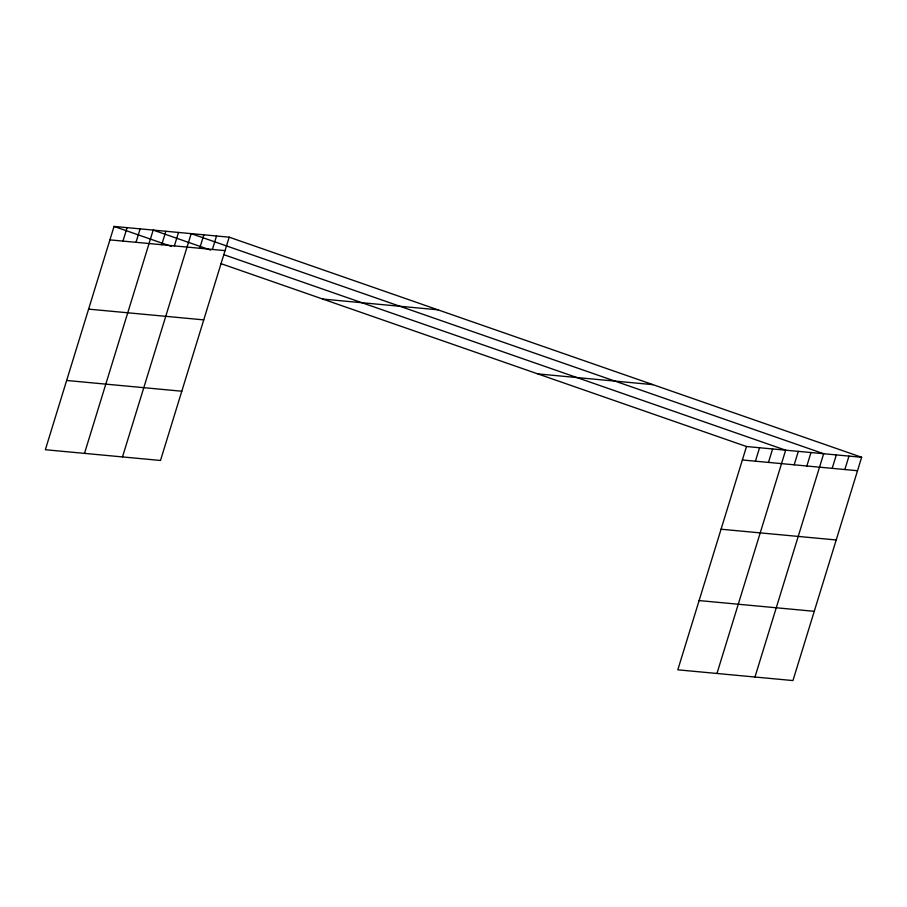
<?xml version="1.0" encoding="UTF-8"?>
<svg xmlns="http://www.w3.org/2000/svg" width="907" height="907" viewBox="0 0 907 907"><rect width="100%" height="100%" fill="white"/><g stroke="black" fill="none" stroke-linecap="round" stroke-linejoin="round"><path stroke-width="1.36" d="M229.188 237.18L114.044 226.433L45.35 449.725L160.494 460.473L229.188 237.18L861.65 457.275L792.956 680.567L677.812 669.819L746.506 446.527L861.65 457.275M122.955 241.092L127.093 227.657M136.005 242.316L140.143 228.87M84.498 453.375L153.192 230.083L210.719 250.105M161.718 244.709L165.856 231.274M174.382 245.899L178.52 232.453M122.49 456.924L191.184 233.632L823.658 453.727L754.964 677.019M199.721 248.257L203.848 234.811M212.385 249.436L216.524 236.001M755.418 461.198L759.556 447.752M768.467 462.411L772.605 448.965M716.961 673.47L785.655 450.189L224.097 254.765M794.181 464.815L798.319 451.369M806.856 465.994L810.983 452.548M832.184 468.363L836.322 454.917M844.848 469.543L848.986 456.096M109.906 239.879L225.049 250.627M322.756 299.072L437.9 309.809M88.603 309.128L203.746 319.876M537.794 373.899L652.938 384.647M66.653 380.475L181.797 391.223M742.368 459.974L857.512 470.722M721.065 529.223L836.209 539.971M699.116 600.57L814.259 611.318M114.044 226.433L171.57 246.455M221.07 263.676L746.506 446.527"/></g></svg>
